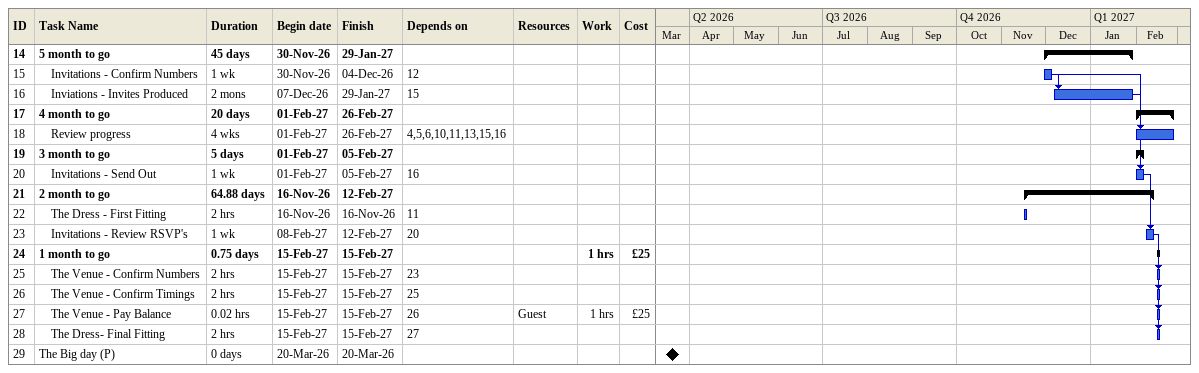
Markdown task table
| ID | Level | Task | Duration | Start | Finish | Predecessors | Resources | Work (h) | Cost (£) |
|---|---|---|---|---|---|---|---|---|---|
| 14 | 1 | **5 month to go** | 45d | 2026-11-30 | 2027-01-29 |  |  |  |  |
| 15 | 2 | Invitations - Confirm Numbers | 1w | 2026-11-30 | 2026-12-04 | 12 |  |  |  |
| 16 | 2 | Inviations - Invites Produced | 2mo | 2026-12-07 | 2027-01-29 | 15 |  |  |  |
| 17 | 1 | **4 month to go** | 20d | 2027-02-01 | 2027-02-26 |  |  |  |  |
| 18 | 2 | Review progress | 4w | 2027-02-01 | 2027-02-26 | 4, 5, 6, 10, 11, 13, 15, 16 |  |  |  |
| 19 | 1 | **3 month to go** | 5d | 2027-02-01 | 2027-02-05 |  |  |  |  |
| 20 | 2 | Invitations - Send Out | 1w | 2027-02-01 | 2027-02-05 | 16 |  |  |  |
| 21 | 1 | **2 month to go** | 64.88d | 2026-11-16 | 2027-02-12 |  |  |  |  |
| 22 | 2 | The Dress - First Fitting | 2h | 2026-11-16 | 2026-11-16 | 11 |  |  |  |
| 23 | 2 | Invitations - Review RSVP's | 1w | 2027-02-08 | 2027-02-12 | 20 |  |  |  |
| 24 | 1 | **1 month to go** | 0.75d | 2027-02-15 | 2027-02-15 |  |  | 1 | 25 |
| 25 | 2 | The Venue - Confirm Numbers | 2h | 2027-02-15 | 2027-02-15 | 23 |  |  |  |
| 26 | 2 | The Venue - Confirm Timings | 2h | 2027-02-15 | 2027-02-15 | 25 |  |  |  |
| 27 | 2 | The Venue - Pay Balance | 0.02h | 2027-02-15 | 2027-02-15 | 26 | Guest | 1 | 25 |
| 28 | 2 | The Dress- Final Fitting | 2h | 2027-02-15 | 2027-02-15 | 27 |  |  |  |
| 29 | 1 | The Big day (P) | 0d | 2026-03-20 | 2026-03-20 |  |  |  |  |
